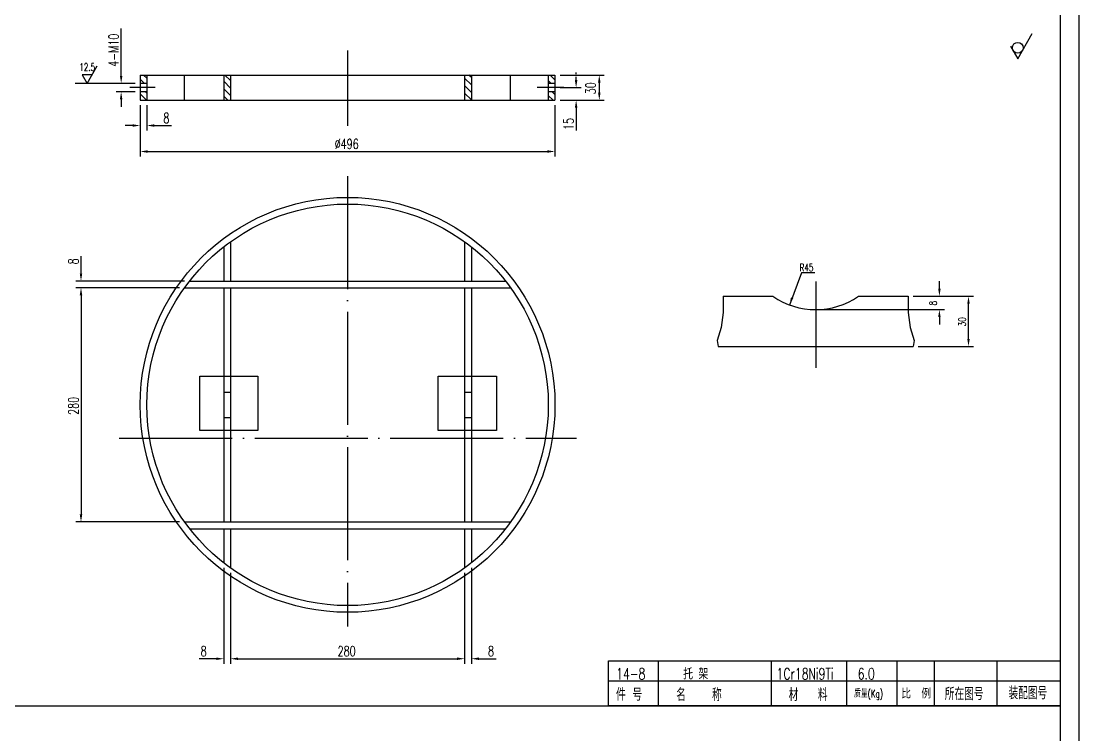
# Model space of a CAD drawing. Extents: x 20656 to 35402, y 221 to 10388.
# Drawn here: x 32029 to 35402, y 3871 to 6146 of the extents above; entities that cross this region are included whole.
import ezdxf
from ezdxf.enums import TextEntityAlignment as Align

# ---------------------------------------------------------------- set-up
doc = ezdxf.new("R2010")
doc.units = 0
doc.header["$LTSCALE"] = 12
for name, pattern in [('ACAD_ISO10W100', [18.5, 12, -3, 0.5, -3]), ('DASHDOT-M', [36, 30, -3, 0, -3]), ('DIVIDE-M', [39, 30, -3, 0, -3, 0, -3])]:
    doc.linetypes.add(name, pattern=pattern)
doc.layers.get('0').update_dxf_attribs({"linetype": 'CONTINUOUS'})
for name, color, linetype in [('点划线', 1, 'ACAD_ISO10W100'), ('粗实线', 4, 'CONTINUOUS'), ('细实线', 7, 'CONTINUOUS')]:
    doc.layers.add(name, color=color, linetype=linetype)
doc.styles.add('HZ', font='romans.shx', dxfattribs={"width": 0.7, "height": 48, "bigfont": 'HLFSD.shx'})
doc.styles.add('ROMANS', font='ROMANS', dxfattribs={"width": 0.7, "height": 6})

msp = doc.modelspace()

# ---------------------------------------------------------------- linework, layer by layer
at = {"color": 7, "linetype": 'Continuous'}
for p, q in [((32347.9, 5971.4), (32347.9, 6122.3)), ((32223.7, 5975.1), (32239.7, 5947.4)), ((32255.7, 5975.1), (32223.7, 5975.1)), ((32239.7, 5947.4), (32271.7, 6002.8)), ((33747.3, 5974), (33888.6, 5974)), ((33798.7, 5976.3), (33798.7, 5982)), ((32331.9, 5947.4), (32201.1, 5947.4)), ((32392.6, 5947.4), (32331.9, 5947.4)), ((33798.7, 5958), (33798.7, 5968.6)), ((33872.6, 5950), (33872.6, 5918)), ((32392.6, 5920.7), (32331.9, 5920.7)), ((33747.3, 5934), (33814.7, 5934)), ((32347.9, 5896.7), (32347.9, 5872.7)), ((32408.6, 5878), (32408.6, 5714.2)), ((32408.6, 5878), (32408.6, 5797)), ((32429.9, 5878), (32429.9, 5797)), ((33731.3, 5878), (33731.3, 5714.2)), ((33747.3, 5894), (33888.6, 5894)), ((33747.3, 5894), (33814.7, 5894)), ((33798.7, 5870), (33798.7, 5797)), ((32384.6, 5813), (32360.6, 5813)), ((32453.9, 5813), (32508.9, 5813)), ((32432.6, 5730.2), (33707.3, 5730.2)), ((32219.9, 5341.3), (32219.9, 5396.3)), ((34517.1, 5343.5), (34478.7, 5240.1)), ((34560.3, 5343.5), (34517.1, 5343.5)), ((32550.1, 5317.3), (32203.9, 5317.3)), ((32534.1, 5296), (32203.9, 5296)), ((32534.1, 5296), (32203.9, 5296)), ((34957.1, 5293), (34957.1, 5317)), ((32219.9, 5272), (32219.9, 4573.3)), ((34873.5, 5269), (35065.9, 5269)), ((34873.5, 5269), (34973.1, 5269)), ((35049.9, 5133), (35049.9, 5245)), ((34578.6, 5226.3), (34973.1, 5226.3)), ((34957.1, 5202.3), (34957.1, 5178.3)), ((34889.3, 5109), (35065.9, 5109)), ((32534.1, 4549.3), (32203.9, 4549.3)), ((32675.3, 4402.8), (32675.3, 4097.5)), ((32696.6, 4386.8), (32696.6, 4097.5)), ((32696.6, 4386.8), (32696.6, 4097.5)), ((33443.3, 4386.8), (33443.3, 4097.5)), ((33443.3, 4386.8), (33443.3, 4097.5)), ((33464.6, 4402.8), (33464.6, 4097.5)), ((32651.3, 4113.5), (32596.3, 4113.5)), ((32720.6, 4113.5), (33419.3, 4113.5)), ((33488.6, 4113.5), (33543.5, 4113.5)), ((33901.8, 4107.3), (35341.8, 4107.3)), ((33901.8, 4043.3), (35341.8, 4043.3))]:
    msp.add_line(p, q, dxfattribs=at)
for p, q in [((35207.2, 6026.1), (35253.3, 6105.9)), ((35184.2, 6066), (35207.2, 6026.1)), ((28573.8, 3963.3), (35341.8, 3963.3))]:
    msp.add_line(p, q)
at = {"color": 7}
for p, q in [((32429.9, 5963.5), (32419.4, 5974)), ((32696.6, 5956.1), (32678.7, 5974)), ((33464.6, 5965.9), (33456.5, 5974)), ((33731.3, 5958.5), (33715.8, 5974)), ((32422.5, 5947.4), (32408.6, 5961.3)), ((32696.6, 5932.5), (32675.3, 5953.9)), ((33464.6, 5942.4), (33443.3, 5963.7)), ((33464.6, 5918.8), (33443.3, 5940.1)), ((33718.9, 5947.4), (33709.9, 5956.3)), ((32428.7, 5894), (32408.6, 5914.1)), ((32429.9, 5916.4), (32425.6, 5920.7)), ((32696.6, 5909), (32675.3, 5930.3)), ((32688, 5894), (32675.3, 5906.7)), ((33464.6, 5895.2), (33443.3, 5916.6)), ((33725.1, 5894), (33709.9, 5909.2)), ((33731.3, 5911.4), (33722, 5920.7))]:
    msp.add_line(p, q, dxfattribs=at)
at = {"color": 4, "linetype": 'Continuous'}
for p, q in [((33901.8, 3963.3), (33901.8, 4107.3)), ((34061.8, 3963.3), (34061.8, 4107.3)), ((34421.8, 3963.3), (34421.8, 4107.3)), ((34661.8, 3963.3), (34661.8, 4107.3)), ((34661.8, 3963.3), (34661.8, 4107.3)), ((34821.8, 4107.3), (34821.8, 3963.3)), ((34821.8, 4107.3), (34821.8, 3963.3)), ((34941.8, 3963.3), (34941.8, 4107.3)), ((34941.8, 3963.3), (34941.8, 4107.3)), ((35141.8, 3963.3), (35141.8, 4107.3)), ((35141.8, 3963.3), (35141.8, 4107.3))]:
    msp.add_line(p, q, dxfattribs=at)
msp.add_circle((35207.2, 6060.7), 17.3)
at = {"color": 7, "linetype": 'Continuous'}
for points in [[(32343.9, 5971.4), (32351.9, 5971.4), (32347.9, 5947.4)], [(33868.6, 5950), (33876.6, 5950), (33872.6, 5974)], [(33794.7, 5958), (33802.7, 5958), (33798.7, 5934)], [(32343.9, 5896.7), (32351.9, 5896.7), (32347.9, 5920.7)], [(33868.6, 5918), (33876.6, 5918), (33872.6, 5894)], [(33794.7, 5870), (33802.7, 5870), (33798.7, 5894)], [(32384.6, 5817), (32384.6, 5809), (32408.6, 5813)], [(32453.9, 5817), (32453.9, 5809), (32429.9, 5813)], [(32432.6, 5734.2), (32432.6, 5726.2), (32408.6, 5730.2)], [(33707.3, 5734.2), (33707.3, 5726.2), (33731.3, 5730.2)], [(32215.9, 5341.3), (32223.9, 5341.3), (32219.9, 5317.3)], [(32215.9, 5272), (32223.9, 5272), (32219.9, 5296)], [(34483.8, 5265.2), (34491.3, 5262.4), (34479.2, 5241.3)], [(34953.1, 5293), (34961.1, 5293), (34957.1, 5269)], [(35045.9, 5245), (35053.9, 5245), (35049.9, 5269)], [(34953.1, 5202.3), (34961.1, 5202.3), (34957.1, 5226.3)], [(35045.9, 5133), (35053.9, 5133), (35049.9, 5109)], [(32215.9, 4573.3), (32223.9, 4573.3), (32219.9, 4549.3)], [(32651.3, 4117.5), (32651.3, 4109.5), (32675.3, 4113.5)], [(32720.6, 4117.5), (32720.6, 4109.5), (32696.6, 4113.5)], [(33419.3, 4117.5), (33419.3, 4109.5), (33443.3, 4113.5)], [(33488.6, 4117.5), (33488.6, 4109.5), (33464.6, 4113.5)]]:
    msp.add_solid(points, dxfattribs=at)
at = {"layer": '点划线', "color": 1, "linetype": 'DASHDOT-M'}
for p, q in [((33069.9, 6052.5), (33069.9, 5811.9)), ((32456.3, 5934), (32375.8, 5934)), ((33759.6, 5934), (33674.3, 5934)), ((33069.9, 5651.5), (33069.9, 4216.5)), ((34562.6, 5316.3), (34562.6, 5040.2)), ((32341.9, 4816.5), (33799.9, 4816.5))]:
    msp.add_line(p, q, dxfattribs=at)
at = {"layer": '粗实线', "color": 4, "linetype": 'Continuous'}
for p, q in [((35341.8, 10241.3), (35341.8, 281.3)), ((32408.6, 5974), (32408.6, 5894)), ((32429.9, 5974), (32429.9, 5894)), ((32675.3, 5974), (32675.3, 5894)), ((32696.6, 5974), (32696.6, 5894)), ((33443.3, 5974), (33443.3, 5894)), ((33464.6, 5974), (33464.6, 5894)), ((33709.9, 5974), (33709.9, 5894)), ((33731.3, 5974), (33731.3, 5894)), ((32696.6, 5442.5), (32696.6, 5317.3)), ((33443.3, 5442.5), (33443.3, 5317.3)), ((32675.3, 5426.5), (32675.3, 5317.3)), ((33464.6, 5426.5), (33464.6, 5317.3)), ((32550.1, 5296), (33589.8, 5296)), ((32566.1, 5317.3), (33573.8, 5317.3)), ((32675.3, 5296), (32675.3, 4549.3)), ((32696.6, 5296), (32696.6, 4549.3)), ((33443.3, 5296), (33443.3, 4549.3)), ((33464.6, 5296), (33464.6, 4549.3)), ((32675.3, 4962.7), (32696.6, 4962.7)), ((33443.3, 4962.7), (33464.6, 4962.7)), ((32675.3, 4882.7), (32696.6, 4882.7)), ((33443.3, 4882.7), (33464.6, 4882.7)), ((32550.1, 4549.3), (33589.8, 4549.3)), ((32566.1, 4528), (33573.8, 4528)), ((32675.3, 4528), (32675.3, 4418.8)), ((32696.6, 4528), (32696.6, 4402.8)), ((33443.3, 4528), (33443.3, 4402.8)), ((33464.6, 4528), (33464.6, 4418.8))]:
    msp.add_line(p, q, dxfattribs=at)
at = {"layer": '粗实线'}
for p, q in [((32408.6, 5974), (33731.3, 5974)), ((32550.1, 5894), (32550.1, 5974)), ((33589.8, 5894), (33589.8, 5974)), ((32429.9, 5947.4), (32408.6, 5947.4)), ((33731.3, 5947.4), (33709.9, 5947.4)), ((32429.9, 5920.7), (32408.6, 5920.7)), ((33731.3, 5920.7), (33709.9, 5920.7)), ((32408.6, 5894), (33731.3, 5894)), ((34267.8, 5269), (34426, 5269)), ((34699.2, 5269), (34857.5, 5269)), ((34251.9, 5109), (34873.3, 5109)), ((35341.8, 3963.3), (33901.8, 3963.3))]:
    msp.add_line(p, q, dxfattribs=at)
at = {"layer": '粗实线', "color": 3, "linetype": 'DIVIDE-M'}
for p, q in [((32598.4, 5014.2), (32784.2, 5014.2)), ((32598.4, 4841.1), (32598.4, 5014.2)), ((32784.2, 5014.2), (32784.2, 4841.1)), ((33358.6, 5014.2), (33544.5, 5014.2)), ((33358.6, 4841.1), (33358.6, 5014.2)), ((33544.5, 5014.2), (33544.5, 4841.1)), ((32784.2, 4841.1), (32598.4, 4841.1)), ((33544.5, 4841.1), (33358.6, 4841.1))]:
    msp.add_line(p, q, dxfattribs=at)
at = {"layer": '粗实线'}
for radius in [661.3, 640]:
    msp.add_circle((33069.9, 4922.7), radius, dxfattribs=at)
msp.add_arc((34562.6, 5466.3), 240, 235.3079, 304.6921, dxfattribs=at)
at = {"layer": '细实线', "color": 7, "linetype": 'Continuous'}
for p, q in [((35401.8, 10301.3), (35401.8, 221.3)), ((34267.8, 5269), (34267.8, 5216.7)), ((34857.5, 5269), (34857.5, 5216.7)), ((34267.8, 5216.7), (34261.5, 5169.2)), ((34857.5, 5216.7), (34863.8, 5169.2)), ((34261.5, 5169.2), (34248.8, 5128)), ((34863.8, 5169.2), (34876.5, 5128)), ((34248.8, 5128), (34251.9, 5109)), ((34876.5, 5128), (34873.3, 5109))]:
    msp.add_line(p, q, dxfattribs=at)

# ---------------------------------------------------------------- texts
at = {"color": 7, "style": 'HZ', "width": 0.7}
for s, height, p in [('4-M10', 32, (32339.9, 6000.2)), ('30', 32, (33861, 5912.7)), ('15', 32, (33790.7, 5798.6)), ('8', 32, (32211.9, 5370.1)), ('8', 24, (34949.1, 5239.7)), ('30', 24, (35041.9, 5173)), ('280', 32, (32211.9, 4890.7))]:
    msp.add_text(s, height=height, rotation=90, dxfattribs=at).set_placement(p)
at = {"color": 7, "linetype": 'Continuous', "style": 'ROMANS', "width": 0.7}
msp.add_text('12.5', height=24, dxfattribs=at).set_placement((32239.7, 5987.4), align=Align.CENTER)
at = {"color": 7, "style": 'HZ', "width": 0.7}
for s, height, p in [('8', 32, (32482.7, 5821)), ('∅496', 32, (33028.9, 5738.2)), ('8', 32, (32601.1, 4121.5)), ('280', 32, (33037.9, 4121.5)), ('8', 32, (33517.4, 4121.5)), ('14-8', 36, (33926.6, 4047.4)), ('托 架', 36, (34139.9, 4047.4)), ('1Cr18Ni9Ti', 36, (34438, 4047.4)), ('6.0', 36, (34696.9, 4047.4))]:
    msp.add_text(s, height=height, dxfattribs=at).set_placement(p)
at = {"color": 7, "linetype": 'Continuous', "style": 'HZ'}
for s, height, width, p in [('R45', 24, 0.7, (34511.3, 5348.3)), ('件 号', 40, 0.75, (33925.8, 3979.3))]:
    msp.add_text(s, height=height, dxfattribs=dict(at, width=width)).set_placement(p)
at = {"style": 'HZ', "width": 0.7}
for s, height, p in [('名    称', 40, (34117.9, 3978.7)), ('材   料', 40, (34476.3, 3978.7)), ('质量(Kg)', 24, (34684.8, 3990.1)), ('所在图号', 40, (34974.5, 3981.4)), ('装配图号', 40, (35177.5, 3984.2))]:
    msp.add_text(s, height=height, dxfattribs=at).set_placement(p)
at = {"color": 7, "linetype": 'Continuous', "style": 'HZ', "width": 0.75}
msp.add_text('比  例', height=32, dxfattribs=at).set_placement((34883.2, 4004.3), align=Align.MIDDLE)

doc.saveas('drawing.dxf')
